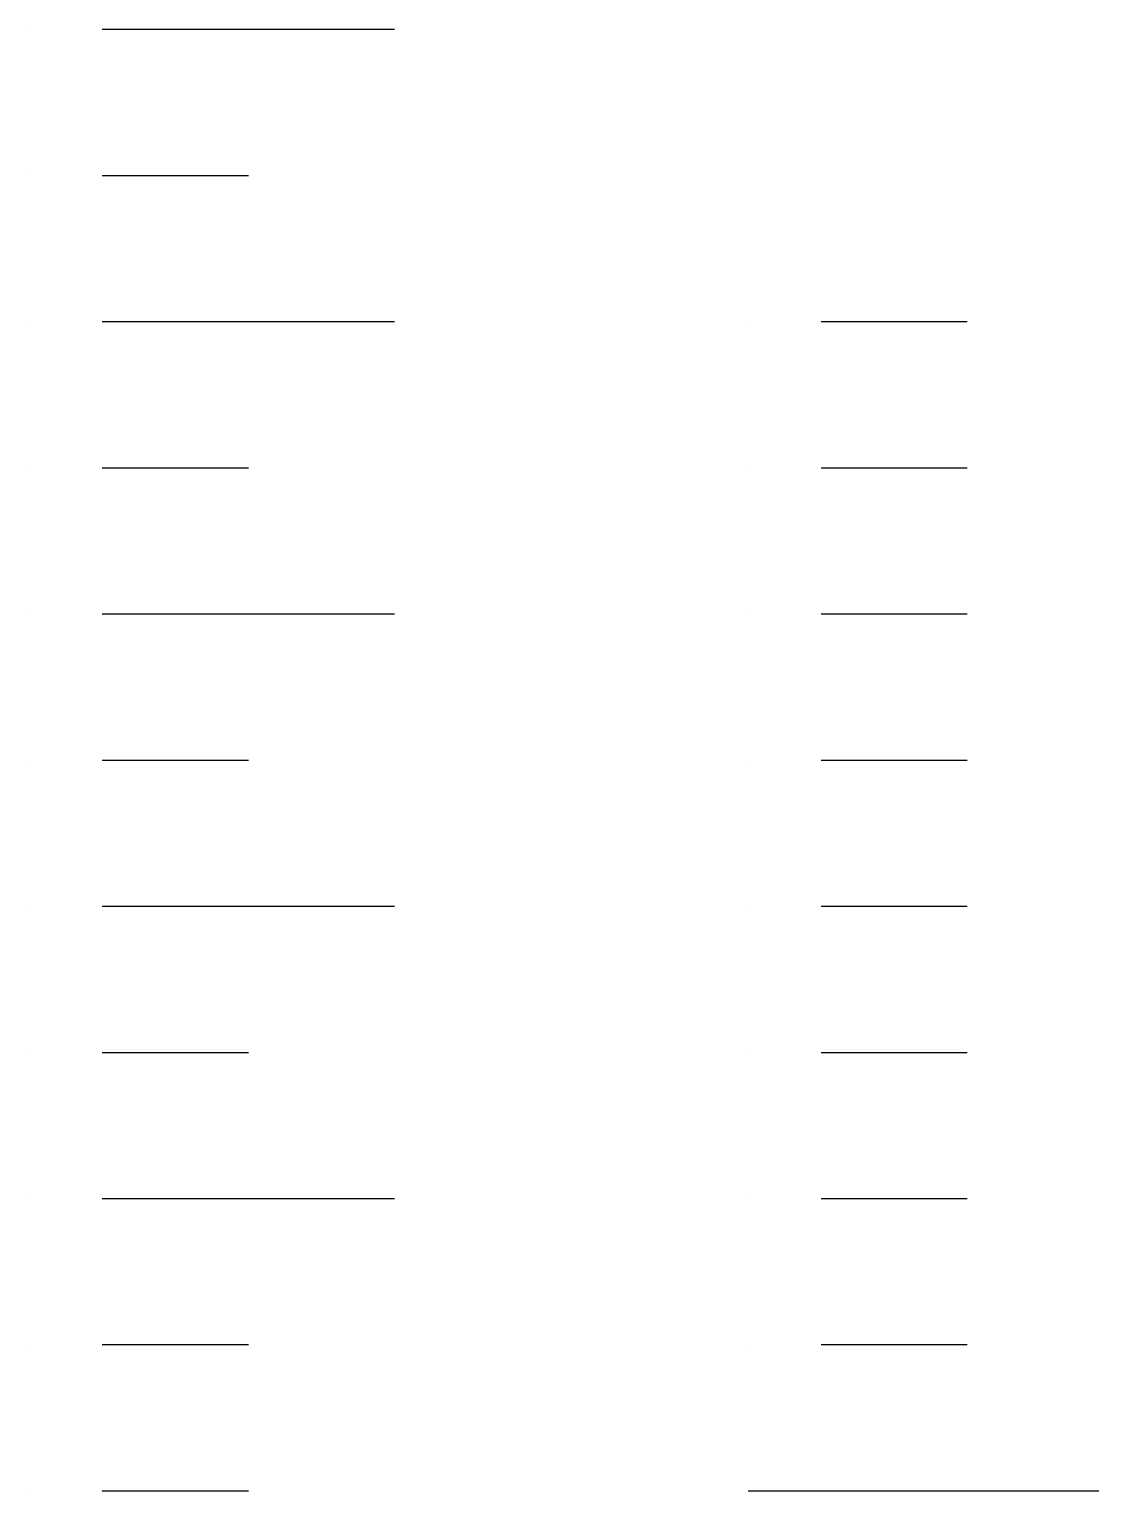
# Model space of a CAD drawing. Header units: millimetres. Extents: x 16282 to 38597, y 0 to 30482.
import ezdxf

# ---------------------------------------------------------------- set-up
doc = ezdxf.new("R2010")
doc.units = ezdxf.units.MM
doc.header["$LTSCALE"] = 0.5
doc.layers.add('Path', color=1, linetype='Continuous')

msp = doc.modelspace()

# ---------------------------------------------------------------- linework, layer by layer
at = {"layer": 'Path'}
for p, q in [((16282, 30480), (16282, 30480, 3962)), ((17806, 30480), (20854, 30480)), ((16282, 27432), (16282, 27432, 3962)), ((17806, 27432), (20854, 27432)), ((31282, 24384), (31282, 24384, 3962)), ((32806, 24384), (35854, 24384)), ((16282, 21336), (16282, 21336, 3962)), ((17806, 21336), (20854, 21336)), ((31282, 21336), (31282, 21336, 3962)), ((32806, 21336), (35854, 21336)), ((31282, 18288), (31282, 18288, 3962)), ((32806, 18288), (35854, 18288)), ((16282, 15240), (16282, 15240, 3962)), ((17806, 15240), (20854, 15240)), ((31282, 15240), (31282, 15240, 3962)), ((32806, 15240), (35854, 15240)), ((31282, 12192), (31282, 12192, 3962)), ((32806, 12192), (35854, 12192)), ((16282, 9144), (16282, 9144, 3962)), ((17806, 9144), (20854, 9144)), ((31282, 9144), (31282, 9144, 3962)), ((32806, 9144), (35854, 9144)), ((16282, 6096), (16282, 6096, 3962)), ((31282, 6096), (31282, 6096, 3962)), ((32806, 6096), (35854, 6096)), ((16282, 3048), (16282, 3048, 3962)), ((17806, 3048), (20854, 3048)), ((31282, 3048), (31282, 3048, 3962)), ((32806, 3048), (35854, 3048)), ((16282, 0), (16282, 0, 3962)), ((17806, 0), (20854, 0)), ((31282, 0), (31282, 0, 3962))]:
    msp.add_line(p, q, dxfattribs=at)
at = {"layer": 'Path', "extrusion": (-1, 0, -2.22045e-16), "elevation": -16282}
for points in [[(-30482, 0), (-30482, 3048), (-30482, 6096)], [(-24384, 0), (-24384, 3048), (-24384, 6096)], [(-18288, 0), (-18288, 3048), (-18288, 6096)], [(-12192, 0), (-12192, 3048), (-12192, 6096)], [(-6096, 0), (-6096, 3048), (-6096, 6096)]]:
    msp.add_lwpolyline(points, dxfattribs=at)
at = {"layer": 'Path'}
for points in [[(17806, 30482), (20854, 30482), (23902, 30482)], [(17806, 24384), (20854, 24384), (23902, 24384)], [(17806, 18288), (20854, 18288), (23902, 18288)], [(17806, 12192), (20854, 12192), (23902, 12192)], [(17806, 6096), (20854, 6096), (23902, 6096)]]:
    msp.add_lwpolyline(points, dxfattribs=at)
at = {"layer": 'Path', "extrusion": (2.22045e-16, -1, -1.83691e-16), "elevation": 0}
msp.add_lwpolyline([(31282, 0), (31282, 3962), (34939, 4877), (38597, 3962), (38597, 0)], dxfattribs=at)

doc.saveas('drawing.dxf')
